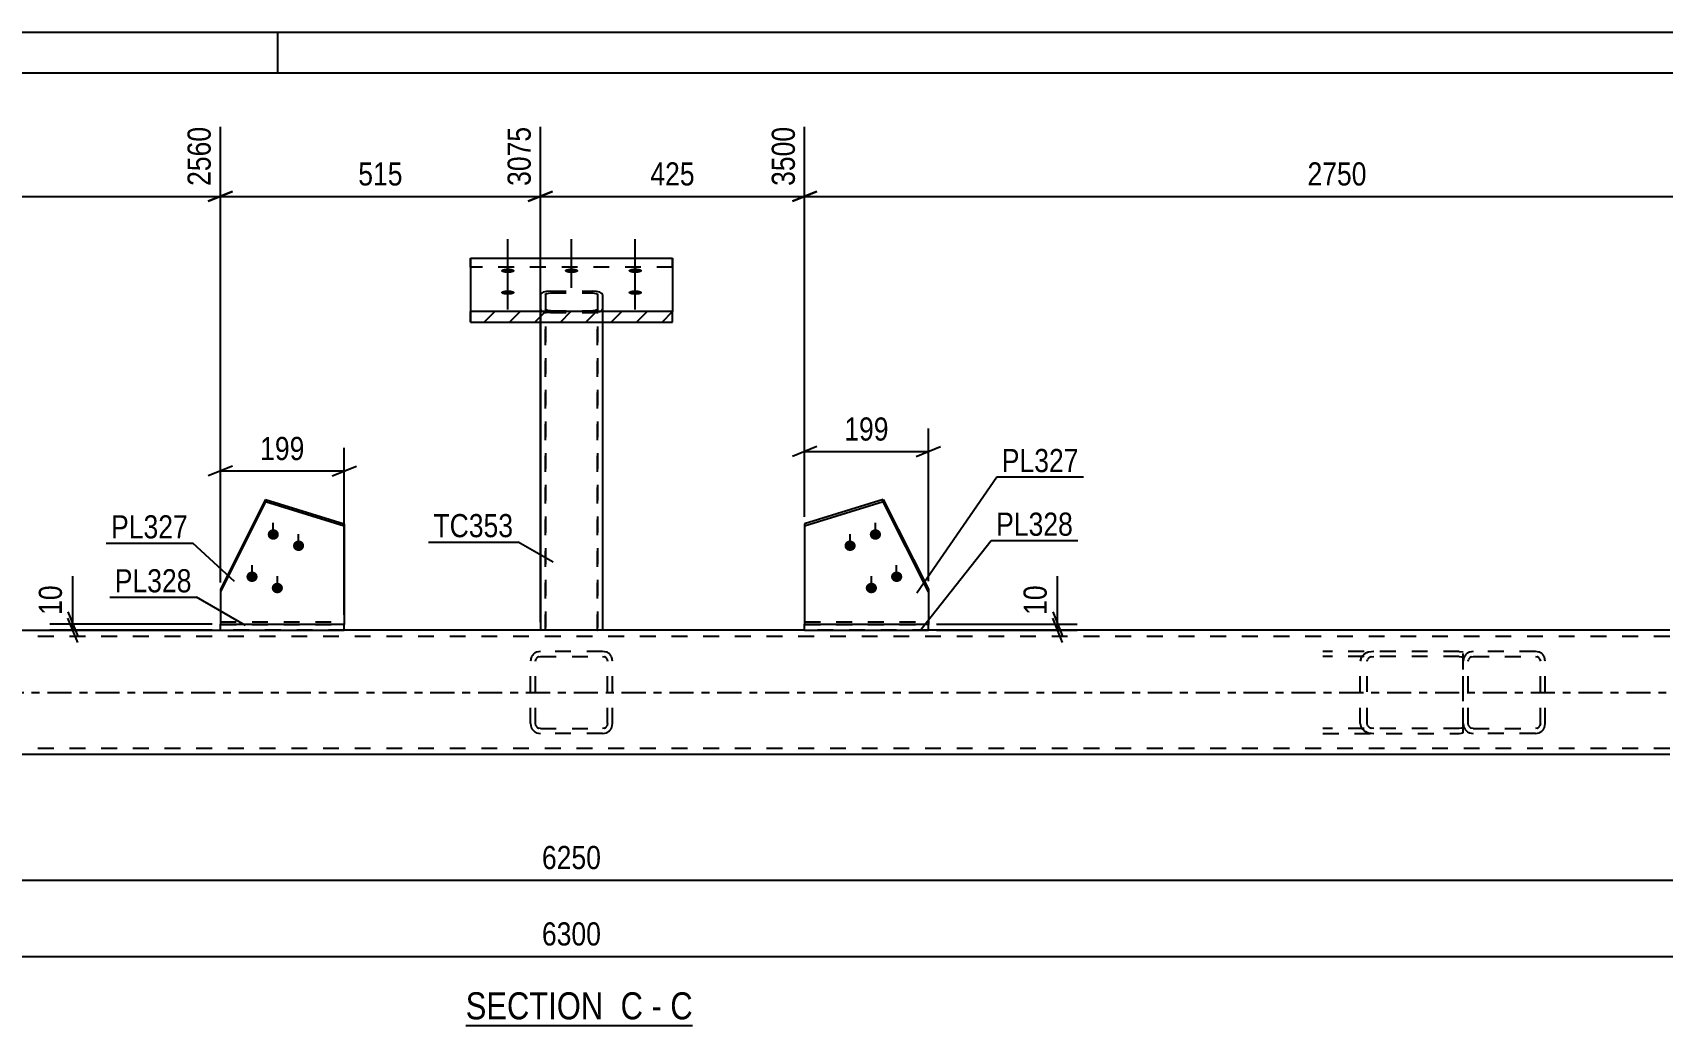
# Model space of a CAD drawing. Header units: millimetres. Extents: x 0 to 841, y 0 to 594.
# Drawn here: x 180.7 to 382.3, y 471.2 to 594 of the extents above; entities that cross this region are included whole.
import ezdxf

# ---------------------------------------------------------------- set-up
doc = ezdxf.new("R2010")
doc.units = ezdxf.units.MM
doc.linetypes.add('DXK_LINE_DOT2', pattern=[3.9198, 1.9599, -1.9599])
doc.linetypes.add('DXK_LINE_DOT3', pattern=[5.9187, 2.979, -0.9799, 0.9799, -0.9799])
doc.styles.add('Arial Narrow', font='ARIALN.TTF', dxfattribs={"height": 0.2})

# ---------------------------------------------------------------- blocks, each defined once
blk = doc.blocks.new('Unknown-570388617-1134')
at = {"color": 5, "linetype": 'Continuous'}
for p, q in [((841, 594), (0, 594)), ((211, 589), (211, 594)), ((836, 589), (5, 589))]:
    blk.add_line(p, q, dxfattribs=at)
blk = doc.blocks.new('Unknown-570388617-19 - 1725')
at = {"color": 6, "linetype": 'Continuous'}
blk.add_line((234.26, 471.21), (262.33, 471.21), dxfattribs=at)
at = {"color": 0, "linetype": 'Continuous'}
for points in [[(252.37, 471.96), (252.37, 475.46), (234.26, 475.46), (234.26, 471.96)], [(256.19, 471.96), (256.19, 475.46), (253.42, 475.46), (253.42, 471.96)], [(258.52, 471.96), (258.52, 475.46), (257.24, 475.46), (257.24, 471.96)], [(262.33, 471.96), (262.33, 475.46), (259.57, 475.46), (259.57, 471.96)]]:
    blk.add_wipeout(points, dxfattribs=at)
at = {"color": 7, "linetype": 'Continuous', "style": 'Arial Narrow'}
for s, p in [('SECTION ', (234.26, 471.96)), ('C', (253.42, 471.96)), ('C', (259.57, 471.96)), ('-', (257.24, 471.96))]:
    blk.add_text(s, height=3.34, dxfattribs=at).set_placement(p)
blk = doc.blocks.new('Part-570388617-1794 - 1725')
at = {"color": 2, "linetype": 'Continuous'}
for p, q in [((111.5, 520.08), (203.91, 520.08)), ((243.52, 520.08), (219.23, 520.08)), ((276.18, 520.08), (251.18, 520.08)), ((383.2, 520.08), (291.49, 520.08)), ((383.2, 504.7), (111.5, 504.7))]:
    blk.add_line(p, q, dxfattribs=at)
at = {"color": 7, "linetype": 'DXK_LINE_DOT2'}
for p, q in [((383.2, 519.31), (111.5, 519.31)), ((219.23, 520.08), (203.91, 520.08)), ((251.18, 520.08), (243.52, 520.08)), ((291.49, 520.08), (276.18, 520.08)), ((383.2, 505.47), (111.5, 505.47))]:
    blk.add_line(p, q, dxfattribs=at)
at = {"color": 7, "linetype": 'DXK_LINE_DOT3'}
blk.add_line((111.5, 512.39), (383.2, 512.39), dxfattribs=at)
blk = doc.blocks.new('Part-570388617-1766 - 1725')
at = {"color": 7, "linetype": 'DXK_LINE_DOT2'}
for p, q in [((357.75, 516.71), (357.66, 516.24)), ((357.66, 508.54), (357.66, 516.24)), ((357.66, 516.24), (357.66, 516.24)), ((358.27, 516.24), (358.32, 516.47)), ((358.27, 516.24), (358.27, 516.24)), ((358.27, 508.54), (358.27, 516.24)), ((358.89, 517.47), (358.42, 517.37)), ((358.65, 516.81), (358.89, 516.85)), ((366.58, 517.47), (358.89, 517.47)), ((358.89, 516.85), (358.89, 516.85)), ((358.89, 516.85), (366.58, 516.85)), ((367.05, 517.37), (366.58, 517.47)), ((366.58, 516.85), (366.58, 516.85)), ((366.58, 516.85), (366.82, 516.81)), ((367.15, 516.47), (367.2, 516.24)), ((367.2, 516.24), (367.2, 516.24)), ((367.2, 508.54), (367.2, 516.24)), ((367.81, 516.24), (367.72, 516.71)), ((367.81, 508.54), (367.81, 516.24)), ((367.81, 516.24), (367.81, 516.24)), ((357.66, 508.54), (357.66, 508.54)), ((357.66, 508.54), (357.75, 508.07)), ((358.27, 508.54), (358.27, 508.54)), ((358.32, 508.31), (358.27, 508.54)), ((367.2, 508.54), (367.15, 508.31)), ((367.2, 508.54), (367.2, 508.54)), ((367.72, 508.07), (367.81, 508.54)), ((367.81, 508.54), (367.81, 508.54)), ((358.42, 507.41), (358.89, 507.31)), ((358.89, 507.93), (358.65, 507.98)), ((358.89, 507.93), (358.89, 507.93)), ((358.89, 507.93), (366.58, 507.93)), ((366.58, 507.31), (358.89, 507.31)), ((366.82, 507.98), (366.58, 507.93)), ((366.58, 507.93), (366.58, 507.93)), ((366.58, 507.31), (367.05, 507.41))]:
    blk.add_line(p, q, dxfattribs=at)
for centre, radius, start, end in [((358.89, 516.24), 1.23, 112.5, 157.5), ((358.89, 516.24), 0.615, 112.5, 157.5), ((366.58, 516.24), 0.615, 22.5, 67.5), ((366.58, 516.24), 1.23, 22.5, 67.5), ((358.89, 508.54), 1.23, 202.5, 247.5), ((358.89, 508.54), 0.615, 202.5, 247.5), ((366.58, 508.54), 0.615, 292.5, 337.5), ((366.58, 508.54), 1.23, 292.5, 337.5)]:
    blk.add_arc(centre, radius, start, end, dxfattribs=at)
blk = doc.blocks.new('Bolt-570388617-1771 - 1725')
at = {"linetype": 'Continuous'}
for points in [[(239.47, 564.26), (239.29, 564.26), (239.12, 564.28), (238.97, 564.31), (238.84, 564.35), (238.73, 564.4), (238.66, 564.46), (238.62, 564.51), (238.62, 564.58), (238.66, 564.63), (238.73, 564.69), (238.84, 564.74), (238.97, 564.78), (239.12, 564.81), (239.29, 564.83), (239.47, 564.83), (239.64, 564.83), (239.81, 564.81), (239.96, 564.78), (240.09, 564.74), (240.2, 564.69), (240.27, 564.63), (240.31, 564.58), (240.31, 564.51), (240.27, 564.46), (240.2, 564.4), (240.09, 564.35), (239.96, 564.31), (239.81, 564.28), (239.64, 564.26)], [(247.35, 564.26), (247.17, 564.26), (247.01, 564.28), (246.85, 564.31), (246.72, 564.35), (246.62, 564.4), (246.55, 564.46), (246.51, 564.51), (246.51, 564.58), (246.55, 564.63), (246.62, 564.69), (246.72, 564.74), (246.85, 564.78), (247.01, 564.81), (247.17, 564.83), (247.35, 564.83), (247.53, 564.83), (247.69, 564.81), (247.85, 564.78), (247.98, 564.74), (248.08, 564.69), (248.16, 564.63), (248.19, 564.58), (248.19, 564.51), (248.16, 564.46), (248.08, 564.4), (247.98, 564.35), (247.85, 564.31), (247.69, 564.28), (247.53, 564.26)], [(255.23, 564.26), (255.06, 564.26), (254.89, 564.28), (254.74, 564.31), (254.61, 564.35), (254.5, 564.4), (254.43, 564.46), (254.39, 564.51), (254.39, 564.58), (254.43, 564.63), (254.5, 564.69), (254.61, 564.74), (254.74, 564.78), (254.89, 564.81), (255.06, 564.83), (255.23, 564.83), (255.41, 564.83), (255.58, 564.81), (255.73, 564.78), (255.86, 564.74), (255.97, 564.69), (256.04, 564.63), (256.08, 564.58), (256.08, 564.51), (256.04, 564.46), (255.97, 564.4), (255.86, 564.35), (255.73, 564.31), (255.58, 564.28), (255.41, 564.26)], [(239.47, 561.56), (239.29, 561.57), (239.12, 561.58), (238.97, 561.61), (238.84, 561.65), (238.73, 561.7), (238.66, 561.76), (238.62, 561.82), (238.62, 561.88), (238.66, 561.94), (238.73, 561.99), (238.84, 562.04), (238.97, 562.08), (239.12, 562.11), (239.29, 562.13), (239.47, 562.14), (239.64, 562.13), (239.81, 562.11), (239.96, 562.08), (240.09, 562.04), (240.2, 561.99), (240.27, 561.94), (240.31, 561.88), (240.31, 561.82), (240.27, 561.76), (240.2, 561.7), (240.09, 561.65), (239.96, 561.61), (239.81, 561.58), (239.64, 561.57)], [(255.23, 561.56), (255.06, 561.57), (254.89, 561.58), (254.74, 561.61), (254.61, 561.65), (254.5, 561.7), (254.43, 561.76), (254.39, 561.82), (254.39, 561.88), (254.43, 561.94), (254.5, 561.99), (254.61, 562.04), (254.74, 562.08), (254.89, 562.11), (255.06, 562.13), (255.23, 562.14), (255.41, 562.13), (255.58, 562.11), (255.73, 562.08), (255.86, 562.04), (255.97, 561.99), (256.04, 561.94), (256.08, 561.88), (256.08, 561.82), (256.04, 561.76), (255.97, 561.7), (255.86, 561.65), (255.73, 561.61), (255.58, 561.58), (255.41, 561.57)]]:
    blk.add_hatch(color=1, dxfattribs=at).paths.add_polyline_path(points)
at = {"color": 1, "linetype": 'Continuous'}
for p, q in [((239.47, 562.45), (239.47, 568.45)), ((247.35, 562.45), (247.35, 568.45)), ((255.23, 562.45), (255.23, 568.45)), ((239.47, 559.75), (239.47, 565.75)), ((255.23, 559.75), (255.23, 565.75))]:
    blk.add_line(p, q, dxfattribs=at)
blk = doc.blocks.new('Bolt-570388617-1773 - 1725')
at = {"linetype": 'Continuous'}
for points in [[(210.45, 532.58), (210.6, 532.56), (210.74, 532.52), (210.86, 532.45), (210.97, 532.36), (211.05, 532.25), (211.11, 532.13), (211.14, 531.99), (211.14, 531.86), (211.11, 531.73), (211.05, 531.6), (210.97, 531.49), (210.86, 531.4), (210.74, 531.33), (210.6, 531.29), (210.45, 531.28), (210.31, 531.29), (210.17, 531.33), (210.05, 531.4), (209.94, 531.49), (209.85, 531.6), (209.8, 531.73), (209.77, 531.86), (209.77, 531.99), (209.8, 532.13), (209.85, 532.25), (209.94, 532.36), (210.05, 532.45), (210.17, 532.52), (210.31, 532.56)], [(213.58, 531.19), (213.73, 531.17), (213.87, 531.13), (213.99, 531.06), (214.1, 530.97), (214.18, 530.86), (214.24, 530.74), (214.27, 530.6), (214.27, 530.47), (214.24, 530.34), (214.18, 530.21), (214.1, 530.1), (213.99, 530.01), (213.87, 529.94), (213.73, 529.9), (213.58, 529.89), (213.44, 529.9), (213.3, 529.94), (213.18, 530.01), (213.07, 530.1), (212.98, 530.21), (212.93, 530.34), (212.9, 530.47), (212.9, 530.6), (212.93, 530.74), (212.98, 530.86), (213.07, 530.97), (213.18, 531.06), (213.3, 531.13), (213.44, 531.17)], [(207.83, 527.35), (207.97, 527.33), (208.11, 527.29), (208.23, 527.22), (208.34, 527.13), (208.43, 527.02), (208.48, 526.9), (208.51, 526.77), (208.51, 526.63), (208.48, 526.5), (208.43, 526.37), (208.34, 526.26), (208.23, 526.17), (208.11, 526.1), (207.97, 526.06), (207.83, 526.05), (207.68, 526.06), (207.54, 526.1), (207.42, 526.17), (207.31, 526.26), (207.23, 526.37), (207.17, 526.5), (207.14, 526.63), (207.14, 526.77), (207.17, 526.9), (207.23, 527.02), (207.31, 527.13), (207.42, 527.22), (207.54, 527.29), (207.68, 527.33)], [(210.96, 525.96), (211.1, 525.94), (211.24, 525.9), (211.36, 525.83), (211.47, 525.74), (211.56, 525.63), (211.61, 525.51), (211.64, 525.38), (211.64, 525.24), (211.61, 525.11), (211.56, 524.98), (211.47, 524.87), (211.36, 524.78), (211.24, 524.71), (211.1, 524.67), (210.96, 524.66), (210.81, 524.67), (210.67, 524.71), (210.55, 524.78), (210.44, 524.87), (210.36, 524.98), (210.3, 525.11), (210.27, 525.24), (210.27, 525.38), (210.3, 525.51), (210.36, 525.63), (210.44, 525.74), (210.55, 525.83), (210.67, 525.9), (210.81, 525.94)]]:
    blk.add_hatch(color=1, dxfattribs=at).paths.add_polyline_path(points)
at = {"color": 1, "linetype": 'Continuous'}
for p, q in [((210.45, 531.4), (210.45, 533.37)), ((213.58, 530.01), (213.58, 531.98)), ((207.83, 526.17), (207.83, 528.14)), ((210.96, 524.78), (210.96, 526.76))]:
    blk.add_line(p, q, dxfattribs=at)
blk = doc.blocks.new('Bolt-570388617-1774 - 1725')
at = {"linetype": 'Continuous'}
for points in [[(284.94, 532.58), (285.08, 532.56), (285.22, 532.52), (285.35, 532.45), (285.45, 532.36), (285.54, 532.25), (285.6, 532.13), (285.63, 532), (285.63, 531.86), (285.6, 531.73), (285.54, 531.6), (285.45, 531.49), (285.35, 531.4), (285.22, 531.33), (285.08, 531.29), (284.94, 531.28), (284.79, 531.29), (284.66, 531.33), (284.53, 531.4), (284.42, 531.49), (284.34, 531.6), (284.28, 531.73), (284.25, 531.86), (284.25, 532), (284.28, 532.13), (284.34, 532.25), (284.42, 532.36), (284.53, 532.45), (284.66, 532.52), (284.79, 532.56)], [(281.81, 531.19), (281.95, 531.17), (282.09, 531.13), (282.22, 531.06), (282.32, 530.97), (282.41, 530.86), (282.47, 530.74), (282.5, 530.6), (282.5, 530.47), (282.47, 530.33), (282.41, 530.21), (282.32, 530.1), (282.22, 530.01), (282.09, 529.94), (281.95, 529.9), (281.81, 529.88), (281.67, 529.9), (281.53, 529.94), (281.4, 530.01), (281.3, 530.1), (281.21, 530.21), (281.15, 530.33), (281.12, 530.47), (281.12, 530.6), (281.15, 530.74), (281.21, 530.86), (281.3, 530.97), (281.4, 531.06), (281.53, 531.13), (281.67, 531.17)], [(287.57, 527.35), (287.72, 527.34), (287.85, 527.3), (287.98, 527.23), (288.09, 527.14), (288.17, 527.03), (288.23, 526.9), (288.26, 526.77), (288.26, 526.63), (288.23, 526.5), (288.17, 526.38), (288.09, 526.27), (287.98, 526.17), (287.85, 526.11), (287.72, 526.06), (287.57, 526.05), (287.43, 526.06), (287.29, 526.11), (287.16, 526.17), (287.06, 526.27), (286.97, 526.38), (286.91, 526.5), (286.88, 526.63), (286.88, 526.77), (286.91, 526.9), (286.97, 527.03), (287.06, 527.14), (287.16, 527.23), (287.29, 527.3), (287.43, 527.34)], [(284.44, 525.96), (284.59, 525.95), (284.72, 525.9), (284.85, 525.84), (284.96, 525.74), (285.04, 525.63), (285.1, 525.51), (285.13, 525.38), (285.13, 525.24), (285.1, 525.11), (285.04, 524.98), (284.96, 524.87), (284.85, 524.78), (284.72, 524.71), (284.59, 524.67), (284.44, 524.66), (284.3, 524.67), (284.16, 524.71), (284.04, 524.78), (283.93, 524.87), (283.84, 524.98), (283.78, 525.11), (283.75, 525.24), (283.75, 525.38), (283.78, 525.51), (283.84, 525.63), (283.93, 525.74), (284.04, 525.84), (284.16, 525.9), (284.3, 525.95)]]:
    blk.add_hatch(color=1, dxfattribs=at).paths.add_polyline_path(points)
at = {"color": 1, "linetype": 'Continuous'}
for p, q in [((284.94, 531.4), (284.94, 533.37)), ((281.81, 530.01), (281.81, 531.98)), ((284.44, 524.78), (284.44, 526.76)), ((287.57, 526.17), (287.57, 528.15))]:
    blk.add_line(p, q, dxfattribs=at)
blk = doc.blocks.new('Part-570388617-1824 - 1725')
at = {"color": 2, "linetype": 'Continuous'}
for p, q in [((276.18, 520.08), (276.18, 520.85)), ((276.18, 520.85), (291.49, 520.85)), ((291.49, 520.08), (291.49, 520.85)), ((276.18, 520.08), (291.49, 520.08))]:
    blk.add_line(p, q, dxfattribs=at)
blk = doc.blocks.new('Part-570388617-1795 - 1725')
at = {"color": 7, "linetype": 'DXK_LINE_DOT2'}
for p, q in [((242.37, 516.71), (242.27, 516.24)), ((242.27, 508.54), (242.27, 516.24)), ((242.27, 516.24), (242.27, 516.24)), ((242.89, 516.24), (242.94, 516.47)), ((242.89, 516.24), (242.89, 516.24)), ((242.89, 508.54), (242.89, 516.24)), ((243.5, 517.47), (243.03, 517.37)), ((243.27, 516.81), (243.5, 516.85)), ((251.2, 517.47), (243.5, 517.47)), ((243.5, 516.85), (243.5, 516.85)), ((243.5, 516.85), (251.2, 516.85)), ((251.67, 517.37), (251.2, 517.47)), ((251.2, 516.85), (251.2, 516.85)), ((251.2, 516.85), (251.43, 516.81)), ((251.77, 516.47), (251.81, 516.24)), ((251.81, 516.24), (251.81, 516.24)), ((251.81, 508.54), (251.81, 516.24)), ((252.43, 516.24), (252.33, 516.71)), ((252.43, 508.54), (252.43, 516.24)), ((252.43, 516.24), (252.43, 516.24)), ((242.27, 508.54), (242.27, 508.54)), ((242.27, 508.54), (242.37, 508.07)), ((242.89, 508.54), (242.89, 508.54)), ((242.94, 508.31), (242.89, 508.54)), ((251.81, 508.54), (251.77, 508.31)), ((251.81, 508.54), (251.81, 508.54)), ((252.33, 508.07), (252.43, 508.54)), ((252.43, 508.54), (252.43, 508.54)), ((243.03, 507.41), (243.5, 507.31)), ((243.5, 507.93), (243.27, 507.98)), ((243.5, 507.93), (243.5, 507.93)), ((243.5, 507.93), (251.2, 507.93)), ((251.2, 507.31), (243.5, 507.31)), ((251.43, 507.98), (251.2, 507.93)), ((251.2, 507.93), (251.2, 507.93)), ((251.2, 507.31), (251.67, 507.41))]:
    blk.add_line(p, q, dxfattribs=at)
for centre, radius, start, end in [((243.5, 516.24), 1.23, 112.5, 157.5), ((243.5, 516.24), 0.615, 112.5, 157.5), ((251.2, 516.24), 0.615, 22.5, 67.5), ((251.2, 516.24), 1.23, 22.5, 67.5), ((243.5, 508.54), 1.23, 202.5, 247.5), ((243.5, 508.54), 0.615, 202.5, 247.5), ((251.2, 508.54), 0.615, 292.5, 337.5), ((251.2, 508.54), 1.23, 292.5, 337.5)]:
    blk.add_arc(centre, radius, start, end, dxfattribs=at)
blk = doc.blocks.new('Part-570388617-1796 - 1725')
at = {"color": 7, "linetype": 'DXK_LINE_DOT2'}
for p, q in [((357.16, 517.47), (340.3, 517.47)), ((357.16, 516.85), (340.3, 516.85)), ((345.04, 516.71), (344.91, 516.24)), ((344.91, 508.54), (344.91, 516.24)), ((345.76, 516.24), (345.82, 516.47)), ((345.76, 508.54), (345.76, 516.24)), ((346.6, 517.47), (345.96, 517.37)), ((346.28, 516.81), (346.6, 516.85)), ((357.16, 517.47), (357.66, 517.4)), ((357.16, 516.85), (357.49, 516.81)), ((357.49, 516.81), (357.66, 516.72)), ((357.66, 507.39), (357.66, 517.4)), ((344.91, 508.54), (345.04, 508.07)), ((345.82, 508.31), (345.76, 508.54)), ((357.16, 507.93), (340.3, 507.93)), ((340.3, 507.31), (357.16, 507.31)), ((345.96, 507.41), (346.6, 507.31)), ((346.6, 507.93), (346.28, 507.98)), ((357.49, 507.98), (357.16, 507.93)), ((357.16, 507.31), (357.66, 507.39)), ((357.66, 508.06), (357.49, 507.98))]:
    blk.add_line(p, q, dxfattribs=at)
for centre, radius, start, end in [((346.34, 515.88), 1.54, 104.5547, 147.5896), ((346.47, 516.06), 0.771, 104.5547, 147.5896), ((346.34, 508.9), 1.54, 212.4104, 255.4453), ((346.47, 508.72), 0.771, 212.4104, 255.4453)]:
    blk.add_arc(centre, radius, start, end, dxfattribs=at)
blk = doc.blocks.new('Part-570388617-1821 - 1725')
at = {"linetype": 'Continuous'}
h = blk.add_hatch(dxfattribs=at)
h.set_pattern_fill('', scale=0.7, style=0, pattern_type=0)
h.set_pattern_definition([(45, (259.8502, 559.5082), (-1.57154, 1.57154), [])])
h.paths.add_polyline_path([(259.85, 558.2), (259.85, 559.51), (234.85, 559.51), (234.85, 558.2)])
at = {"color": 2, "linetype": 'Continuous'}
for p, q in [((234.85, 566.12), (234.85, 559.51)), ((234.85, 566.12), (259.85, 566.12)), ((259.85, 566.12), (259.85, 559.51)), ((234.85, 558.2), (234.85, 559.51)), ((259.85, 559.51), (234.85, 559.51)), ((259.85, 558.2), (259.85, 559.51)), ((234.85, 558.2), (259.85, 558.2))]:
    blk.add_line(p, q, dxfattribs=at)
at = {"color": 7, "linetype": 'DXK_LINE_DOT2'}
for p, q in [((234.85, 564.97), (234.85, 566.12)), ((259.85, 564.97), (234.85, 564.97)), ((259.85, 564.97), (259.85, 566.12)), ((234.85, 559.51), (234.85, 558.2)), ((259.85, 558.2), (259.85, 559.51))]:
    blk.add_line(p, q, dxfattribs=at)
blk = doc.blocks.new('Part-570388617-1823 - 1725')
at = {"color": 2, "linetype": 'Continuous'}
for p, q in [((203.91, 520.08), (203.91, 520.85)), ((203.91, 520.85), (219.23, 520.85)), ((219.23, 520.08), (219.23, 520.85)), ((203.91, 520.08), (219.23, 520.08))]:
    blk.add_line(p, q, dxfattribs=at)
blk = doc.blocks.new('Part-570388617-1840 - 1725')
at = {"color": 7, "linetype": 'DXK_LINE_DOT2'}
for p, q in [((243.6, 561.75), (243.5, 561.59)), ((243.5, 561.59), (243.5, 559.51)), ((243.5, 561.59), (243.5, 520.08)), ((243.86, 561.88), (243.6, 561.75)), ((244.26, 561.98), (243.86, 561.88)), ((244.12, 561.59), (244.17, 561.67)), ((244.12, 561.59), (244.12, 559.51)), ((244.12, 561.59), (244.12, 520.08)), ((244.17, 561.67), (244.3, 561.74)), ((244.73, 562.01), (244.26, 561.98)), ((244.3, 561.74), (244.5, 561.78)), ((244.5, 561.78), (244.73, 561.8)), ((244.73, 562.01), (249.97, 562.01)), ((244.73, 561.8), (249.97, 561.8)), ((250.44, 561.98), (249.97, 562.01)), ((249.97, 561.8), (250.2, 561.78)), ((250.2, 561.78), (250.4, 561.74)), ((250.4, 561.74), (250.53, 561.67)), ((250.84, 561.88), (250.44, 561.98)), ((250.53, 561.67), (250.58, 561.59)), ((250.58, 561.59), (250.58, 559.51)), ((250.58, 561.59), (250.58, 520.08)), ((251.1, 561.75), (250.84, 561.88)), ((251.2, 561.59), (251.1, 561.75)), ((251.2, 561.59), (251.2, 559.51)), ((251.2, 561.59), (251.2, 520.08)), ((243.5, 559.8), (243.6, 559.64)), ((243.5, 559.51), (243.5, 558.2)), ((243.6, 559.64), (243.86, 559.5)), ((243.86, 559.5), (244.26, 559.41)), ((244.17, 559.72), (244.12, 559.8)), ((244.12, 520.08), (244.12, 559.51)), ((244.3, 559.65), (244.17, 559.72)), ((244.26, 559.41), (244.73, 559.38)), ((244.5, 559.6), (244.3, 559.65)), ((244.73, 559.59), (244.5, 559.6)), ((244.73, 559.59), (249.97, 559.59)), ((244.73, 559.38), (249.97, 559.38)), ((250.2, 559.6), (249.97, 559.59)), ((249.97, 559.38), (250.44, 559.41)), ((250.4, 559.65), (250.2, 559.6)), ((250.53, 559.72), (250.4, 559.65)), ((250.44, 559.41), (250.84, 559.5)), ((250.58, 559.8), (250.53, 559.72)), ((250.58, 520.08), (250.58, 559.51)), ((250.84, 559.5), (250.85, 559.51)), ((250.85, 559.51), (251.1, 559.64)), ((251.1, 559.64), (251.2, 559.8)), ((251.2, 559.51), (251.2, 558.2)), ((243.5, 520.08), (243.5, 520.08)), ((243.5, 520.08), (243.52, 520.08)), ((243.52, 520.08), (243.5, 520.08)), ((244.12, 520.08), (244.12, 520.08)), ((249.97, 520.08), (249.97, 520.08)), ((249.97, 520.08), (249.97, 520.08)), ((250.84, 520.08), (250.44, 520.08)), ((250.53, 520.08), (250.58, 520.08)), ((250.58, 520.08), (250.58, 520.08)), ((251.18, 520.08), (251.2, 520.08)), ((251.2, 520.08), (251.18, 520.08)), ((251.2, 520.08), (251.2, 520.08))]:
    blk.add_line(p, q, dxfattribs=at)
at = {"color": 2, "linetype": 'Continuous'}
for p, q in [((243.5, 558.2), (243.5, 520.08)), ((251.2, 558.2), (251.2, 520.08)), ((250.44, 520.08), (243.52, 520.08)), ((251.1, 520.08), (250.44, 520.08)), ((251.18, 520.08), (251.1, 520.08))]:
    blk.add_line(p, q, dxfattribs=at)
blk = doc.blocks.new('Part-570388617-1851 - 1725')
at = {"color": 2, "linetype": 'Continuous'}
for p, q in [((209.5, 536.26), (203.91, 525.15)), ((209.5, 535.95), (203.91, 524.84)), ((209.5, 535.95), (209.5, 536.26)), ((209.5, 536.26), (219.23, 533.25)), ((219.23, 532.94), (209.5, 535.95)), ((219.23, 533.25), (219.23, 520.85)), ((203.91, 525.15), (203.91, 520.85))]:
    blk.add_line(p, q, dxfattribs=at)
at = {"color": 7, "linetype": 'DXK_LINE_DOT2'}
for p, q in [((203.91, 521.13), (219.23, 521.13)), ((203.91, 520.85), (203.91, 520.81)), ((203.91, 520.81), (203.91, 520.85)), ((203.91, 520.81), (219.23, 520.81)), ((219.23, 520.81), (219.23, 520.85)), ((219.23, 520.85), (219.23, 520.81))]:
    blk.add_line(p, q, dxfattribs=at)
blk = doc.blocks.new('Part-570388617-1854 - 1725')
at = {"color": 2, "linetype": 'Continuous'}
for p, q in [((285.89, 536.27), (276.18, 533.25)), ((285.89, 535.95), (276.18, 532.94)), ((285.89, 535.95), (285.89, 536.27)), ((285.89, 536.27), (291.49, 525.16)), ((291.49, 524.84), (285.89, 535.95)), ((276.18, 533.25), (276.18, 520.85)), ((291.49, 525.16), (291.49, 520.85))]:
    blk.add_line(p, q, dxfattribs=at)
at = {"color": 7, "linetype": 'DXK_LINE_DOT2'}
for p, q in [((276.18, 521.13), (291.49, 521.13)), ((276.18, 520.85), (276.18, 520.81)), ((276.18, 520.81), (276.18, 520.85)), ((276.18, 520.81), (291.49, 520.81)), ((291.49, 520.81), (291.49, 520.85)), ((291.49, 520.85), (291.49, 520.81))]:
    blk.add_line(p, q, dxfattribs=at)
blk = doc.blocks.new('StraightDimension-570388617-6950 - 1725')
at = {"color": 7, "linetype": 'Continuous'}
for p, q in [((203.91, 526), (203.91, 542.63)), ((219.23, 521.97), (219.23, 542.63)), ((205.41, 540.38), (202.41, 539.18)), ((217.73, 539.18), (220.73, 540.38)), ((203.91, 539.78), (219.23, 539.78))]:
    blk.add_line(p, q, dxfattribs=at)
at = {"color": 0}
blk.add_wipeout([(214.91, 540.53), (214.91, 544.73), (208.23, 544.73), (208.23, 540.53)], dxfattribs=at)
at = {"color": 3, "style": 'Arial Narrow'}
blk.add_text('199', height=2.863, dxfattribs=at).set_placement((208.83, 541.13))
blk = doc.blocks.new('StraightDimension-570388617-6955 - 1725')
at = {"color": 7, "linetype": 'Continuous'}
for p, q in [((276.18, 534.09), (276.18, 545.04)), ((291.49, 526.16), (291.49, 545.04)), ((277.68, 542.79), (274.68, 541.59)), ((289.99, 541.59), (292.99, 542.79)), ((276.18, 542.19), (291.49, 542.19))]:
    blk.add_line(p, q, dxfattribs=at)
at = {"color": 0}
blk.add_wipeout([(287.17, 542.94), (287.17, 547.14), (280.49, 547.14), (280.49, 542.94)], dxfattribs=at)
at = {"color": 3, "style": 'Arial Narrow'}
blk.add_text('199', height=2.863, dxfattribs=at).set_placement((281.09, 543.54))
blk = doc.blocks.new('StraightDimension-570388617-6928 - 1725')
at = {"color": 7, "linetype": 'Continuous'}
for p, q in [((203.91, 526.15), (203.91, 582.36)), ((243.5, 521.08), (243.5, 582.36)), ((205.41, 574.34), (202.41, 573.14)), ((203.91, 573.74), (243.5, 573.74)), ((242, 573.14), (245, 574.34))]:
    blk.add_line(p, q, dxfattribs=at)
at = {"color": 0, "linetype": 'Continuous'}
blk.add_wipeout([(242.9, 582.96), (238.7, 582.96), (238.7, 574.44), (242.9, 574.44)], dxfattribs=at)
at = {"color": 0}
blk.add_wipeout([(227.05, 574.49), (227.05, 578.69), (220.37, 578.69), (220.37, 574.49)], dxfattribs=at)
at = {"color": 3, "linetype": 'Continuous', "style": 'Arial Narrow'}
blk.add_text('3075', height=2.863, rotation=90.0002, dxfattribs=at).set_placement((242.3, 575.04))
at = {"color": 3, "style": 'Arial Narrow'}
blk.add_text('515', height=2.863, dxfattribs=at).set_placement((220.97, 575.09))
blk = doc.blocks.new('StraightDimension-570388617-14103 - 1725')
at = {"color": 7, "linetype": 'Continuous'}
for p, q in [((185.06, 522.35), (186.26, 519.35)), ((202.91, 520.85), (182.81, 520.85)), ((186.26, 518.58), (185.06, 521.58)), ((185.66, 520.08), (185.66, 520.85)), ((202.91, 520.08), (182.81, 520.08))]:
    blk.add_line(p, q, dxfattribs=at)
at = {"color": 0}
blk.add_wipeout([(184.91, 526.23), (180.71, 526.23), (180.71, 521.38), (184.91, 521.38)], dxfattribs=at)
at = {"color": 7, "linetype": 'Continuous'}
blk.add_line((185.66, 520.85), (185.66, 526.76), dxfattribs=at)
blk.add_line((185.66, 520.85), (185.66, 526.76), dxfattribs=at)
at = {"color": 3, "style": 'Arial Narrow'}
blk.add_text('10', height=2.863, rotation=90.0002, dxfattribs=at).set_placement((184.31, 521.98))
blk = doc.blocks.new('StraightDimension-570388617-6927 - 1725')
at = {"color": 7, "linetype": 'Continuous'}
for p, q in [((243.5, 521.08), (243.5, 582.36)), ((276.18, 534.25), (276.18, 582.36)), ((245, 574.34), (242, 573.14)), ((243.5, 573.74), (276.18, 573.74)), ((274.68, 573.14), (277.68, 574.34))]:
    blk.add_line(p, q, dxfattribs=at)
at = {"color": 0, "linetype": 'Continuous'}
blk.add_wipeout([(275.58, 582.96), (271.38, 582.96), (271.38, 574.44), (275.58, 574.44)], dxfattribs=at)
at = {"color": 0}
blk.add_wipeout([(263.18, 574.49), (263.18, 578.69), (256.5, 578.69), (256.5, 574.49)], dxfattribs=at)
at = {"color": 3, "linetype": 'Continuous', "style": 'Arial Narrow'}
blk.add_text('3500', height=2.863, rotation=90.0002, dxfattribs=at).set_placement((274.98, 575.04))
at = {"color": 3, "style": 'Arial Narrow'}
blk.add_text('425', height=2.863, dxfattribs=at).set_placement((257.1, 575.09))
blk = doc.blocks.new('StraightDimension-570388617-6926 - 1725')
at = {"color": 7, "linetype": 'Continuous'}
for p, q in [((276.18, 534.25), (276.18, 582.36)), ((407.91, 521.08), (407.91, 582.36)), ((277.68, 574.34), (274.68, 573.14)), ((276.18, 573.74), (407.91, 573.74)), ((406.41, 573.14), (409.41, 574.34))]:
    blk.add_line(p, q, dxfattribs=at)
at = {"color": 0, "linetype": 'Continuous'}
blk.add_wipeout([(407.31, 582.96), (403.11, 582.96), (403.11, 574.44), (407.31, 574.44)], dxfattribs=at)
at = {"color": 0}
blk.add_wipeout([(346.3, 574.49), (346.3, 578.69), (337.79, 578.69), (337.79, 574.49)], dxfattribs=at)
at = {"color": 3, "linetype": 'Continuous', "style": 'Arial Narrow'}
blk.add_text('6250', height=2.863, rotation=90.0002, dxfattribs=at).set_placement((406.71, 575.04))
at = {"color": 3, "style": 'Arial Narrow'}
blk.add_text('2750', height=2.863, dxfattribs=at).set_placement((338.39, 575.09))
blk = doc.blocks.new('StraightDimension-570388617-14092 - 1725')
at = {"color": 7, "linetype": 'Continuous'}
for p, q in [((306.88, 522.35), (308.08, 519.35)), ((292.49, 520.85), (309.88, 520.85)), ((308.08, 518.58), (306.88, 521.58)), ((307.48, 520.08), (307.48, 520.85)), ((292.49, 520.08), (309.88, 520.08))]:
    blk.add_line(p, q, dxfattribs=at)
at = {"color": 0}
blk.add_wipeout([(306.73, 526.23), (302.53, 526.23), (302.53, 521.38), (306.73, 521.38)], dxfattribs=at)
at = {"color": 7, "linetype": 'Continuous'}
blk.add_line((307.48, 520.85), (307.48, 526.76), dxfattribs=at)
blk.add_line((307.48, 520.85), (307.48, 526.76), dxfattribs=at)
at = {"color": 3, "style": 'Arial Narrow'}
blk.add_text('10', height=2.863, rotation=90.0002, dxfattribs=at).set_placement((306.13, 521.98))
blk = doc.blocks.new('StraightDimension-570388617-8479 - 1725')
at = {"color": 7, "linetype": 'Continuous'}
blk.add_line((86.79, 489.19), (407.91, 489.19), dxfattribs=at)
at = {"color": 0}
blk.add_wipeout([(251.61, 489.94), (251.61, 494.14), (243.09, 494.14), (243.09, 489.94)], dxfattribs=at)
at = {"color": 3, "style": 'Arial Narrow'}
blk.add_text('6250', height=2.863, dxfattribs=at).set_placement((243.69, 490.54))
blk = doc.blocks.new('StraightDimension-570388617-6929 - 1725')
at = {"color": 7, "linetype": 'Continuous'}
for p, q in [((203.91, 526.15), (203.91, 582.36)), ((86.79, 521.08), (86.79, 576.87)), ((88.29, 574.34), (85.29, 573.14)), ((86.79, 573.74), (203.91, 573.74)), ((202.41, 573.14), (205.41, 574.34))]:
    blk.add_line(p, q, dxfattribs=at)
at = {"color": 0, "linetype": 'Continuous'}
for points in [[(203.31, 582.96), (199.11, 582.96), (199.11, 574.44), (203.31, 574.44)], [(86.19, 577.47), (81.99, 577.47), (81.99, 574.44), (86.19, 574.44)]]:
    blk.add_wipeout(points, dxfattribs=at)
at = {"color": 0}
blk.add_wipeout([(149.61, 574.49), (149.61, 578.69), (141.09, 578.69), (141.09, 574.49)], dxfattribs=at)
at = {"color": 3, "linetype": 'Continuous', "style": 'Arial Narrow'}
for s, height, p in [('2560', 2.863, (202.71, 575.04)), ('0', 2.86, (85.59, 575.04))]:
    blk.add_text(s, height=height, rotation=90.0002, dxfattribs=at).set_placement(p)
at = {"color": 3, "style": 'Arial Narrow'}
blk.add_text('2560', height=2.863, dxfattribs=at).set_placement((141.69, 575.09))
blk = doc.blocks.new('StraightDimension-570388617-8509 - 1725')
at = {"color": 7, "linetype": 'Continuous'}
blk.add_line((84.87, 479.74), (409.84, 479.74), dxfattribs=at)
at = {"color": 0}
blk.add_wipeout([(251.61, 480.49), (251.61, 484.69), (243.09, 484.69), (243.09, 480.49)], dxfattribs=at)
at = {"color": 3, "style": 'Arial Narrow'}
blk.add_text('6300', height=2.863, dxfattribs=at).set_placement((243.69, 481.09))
blk = doc.blocks.new('Mark-570388617-9327 - 1725')
at = {"color": 0}
blk.add_wipeout([(310.08, 539.64), (310.08, 542.64), (300.58, 542.64), (300.58, 539.64)], dxfattribs=at)
blk.add_wipeout([(310.08, 539.64), (310.08, 542.64), (300.58, 542.64), (300.58, 539.64)], dxfattribs=at)
at = {"color": 30, "linetype": 'Continuous'}
for p, q in [((290.07, 524.7), (299.98, 539.04)), ((299.98, 539.04), (310.68, 539.04))]:
    blk.add_line(p, q, dxfattribs=at)
at = {"color": 3, "style": 'Arial Narrow'}
blk.add_text('PL327', height=2.863, dxfattribs=at).set_placement((300.58, 539.64))
blk = doc.blocks.new('Mark-570388617-1836 - 1725')
at = {"color": 0}
blk.add_wipeout([(240.14, 531.59), (240.14, 534.59), (230.27, 534.59), (230.27, 531.59)], dxfattribs=at)
blk.add_wipeout([(240.14, 531.59), (240.14, 534.59), (230.27, 534.59), (230.27, 531.59)], dxfattribs=at)
at = {"color": 30, "linetype": 'Continuous'}
for p in [(229.67, 530.99), (245.07, 528.49)]:
    blk.add_line(p, (240.74, 530.99), dxfattribs=at)
at = {"color": 3, "style": 'Arial Narrow'}
blk.add_text('TC353', height=2.863, dxfattribs=at).set_placement((230.27, 531.59))
blk = doc.blocks.new('Mark-570388617-9284 - 1725')
at = {"color": 0}
blk.add_wipeout([(199.89, 531.44), (199.89, 534.44), (190.39, 534.44), (190.39, 531.44)], dxfattribs=at)
blk.add_wipeout([(199.89, 531.44), (199.89, 534.44), (190.39, 534.44), (190.39, 531.44)], dxfattribs=at)
at = {"color": 30, "linetype": 'Continuous'}
for p in [(189.79, 530.84), (205.67, 526.13)]:
    blk.add_line(p, (200.49, 530.84), dxfattribs=at)
at = {"color": 3, "style": 'Arial Narrow'}
blk.add_text('PL327', height=2.863, dxfattribs=at).set_placement((190.39, 531.44))
blk = doc.blocks.new('Mark-570388617-9324 - 1725')
at = {"color": 0}
blk.add_wipeout([(309.39, 531.77), (309.39, 534.77), (299.88, 534.77), (299.88, 531.77)], dxfattribs=at)
blk.add_wipeout([(309.39, 531.77), (309.39, 534.77), (299.88, 534.77), (299.88, 531.77)], dxfattribs=at)
at = {"color": 30, "linetype": 'Continuous'}
for p, q in [((290.59, 520.23), (299.28, 531.17)), ((299.28, 531.17), (309.99, 531.17))]:
    blk.add_line(p, q, dxfattribs=at)
at = {"color": 3, "style": 'Arial Narrow'}
blk.add_text('PL328', height=2.863, dxfattribs=at).set_placement((299.88, 531.77))
blk = doc.blocks.new('Mark-570388617-9283 - 1725')
at = {"color": 0}
blk.add_wipeout([(200.35, 524.77), (200.35, 527.77), (190.85, 527.77), (190.85, 524.77)], dxfattribs=at)
blk.add_wipeout([(200.35, 524.77), (200.35, 527.77), (190.85, 527.77), (190.85, 524.77)], dxfattribs=at)
at = {"color": 30, "linetype": 'Continuous'}
for p in [(190.25, 524.17), (207.01, 520.67)]:
    blk.add_line(p, (200.95, 524.17), dxfattribs=at)
at = {"color": 3, "style": 'Arial Narrow'}
blk.add_text('PL328', height=2.863, dxfattribs=at).set_placement((190.85, 524.77))

msp = doc.modelspace()

# ---------------------------------------------------------------- block references
for name in ['Unknown-570388617-1134', 'Bolt-570388617-1771 - 1725', 'Part-570388617-1821 - 1725', 'Part-570388617-1840 - 1725', 'Part-570388617-1851 - 1725', 'Part-570388617-1854 - 1725', 'Bolt-570388617-1773 - 1725', 'Bolt-570388617-1774 - 1725', 'Part-570388617-1823 - 1725', 'Part-570388617-1824 - 1725', 'Part-570388617-1794 - 1725', 'Part-570388617-1795 - 1725', 'Part-570388617-1796 - 1725', 'Part-570388617-1766 - 1725']:
    msp.add_blockref(name, (0, 0))

# ---------------------------------------------------------------- next in the draw order: block references
for name in ['StraightDimension-570388617-6955 - 1725', 'StraightDimension-570388617-6950 - 1725', 'StraightDimension-570388617-8479 - 1725', 'Unknown-570388617-19 - 1725']:
    msp.add_blockref(name, (0, 0))

# ---------------------------------------------------------------- next in the draw order: block references
for name in ['StraightDimension-570388617-6928 - 1725', 'StraightDimension-570388617-8509 - 1725']:
    msp.add_blockref(name, (0, 0))

# ---------------------------------------------------------------- next in the draw order: block references
for name in ['StraightDimension-570388617-6927 - 1725', 'StraightDimension-570388617-14103 - 1725']:
    msp.add_blockref(name, (0, 0))

# ---------------------------------------------------------------- next in the draw order: block references
for name in ['StraightDimension-570388617-6929 - 1725', 'StraightDimension-570388617-6926 - 1725', 'Mark-570388617-1836 - 1725']:
    msp.add_blockref(name, (0, 0))

# ---------------------------------------------------------------- next in the draw order: block references
for name in ['Mark-570388617-9284 - 1725', 'StraightDimension-570388617-14092 - 1725']:
    msp.add_blockref(name, (0, 0))

# ---------------------------------------------------------------- next in the draw order: block references
for name in ['Mark-570388617-9327 - 1725', 'Mark-570388617-9283 - 1725']:
    msp.add_blockref(name, (0, 0))

# ---------------------------------------------------------------- next in the draw order: block references
msp.add_blockref('Mark-570388617-9324 - 1725', (0, 0))

doc.saveas('drawing.dxf')
